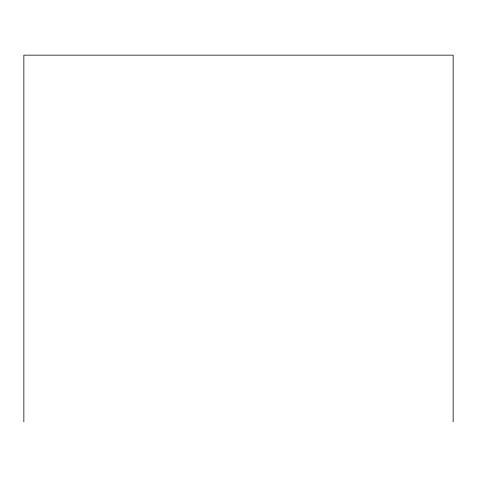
<?xml version="1.0" encoding="UTF-8"?>
<svg xmlns="http://www.w3.org/2000/svg" width="477" height="477" viewBox="0 0 477 477"><rect width="100%" height="100%" fill="white"/><g stroke="black" fill="none" stroke-linecap="round" stroke-linejoin="round"><path stroke-width="0.72" d="M453.15 421.847L453.15 55.153L23.85 55.153L23.85 421.847"/></g></svg>
